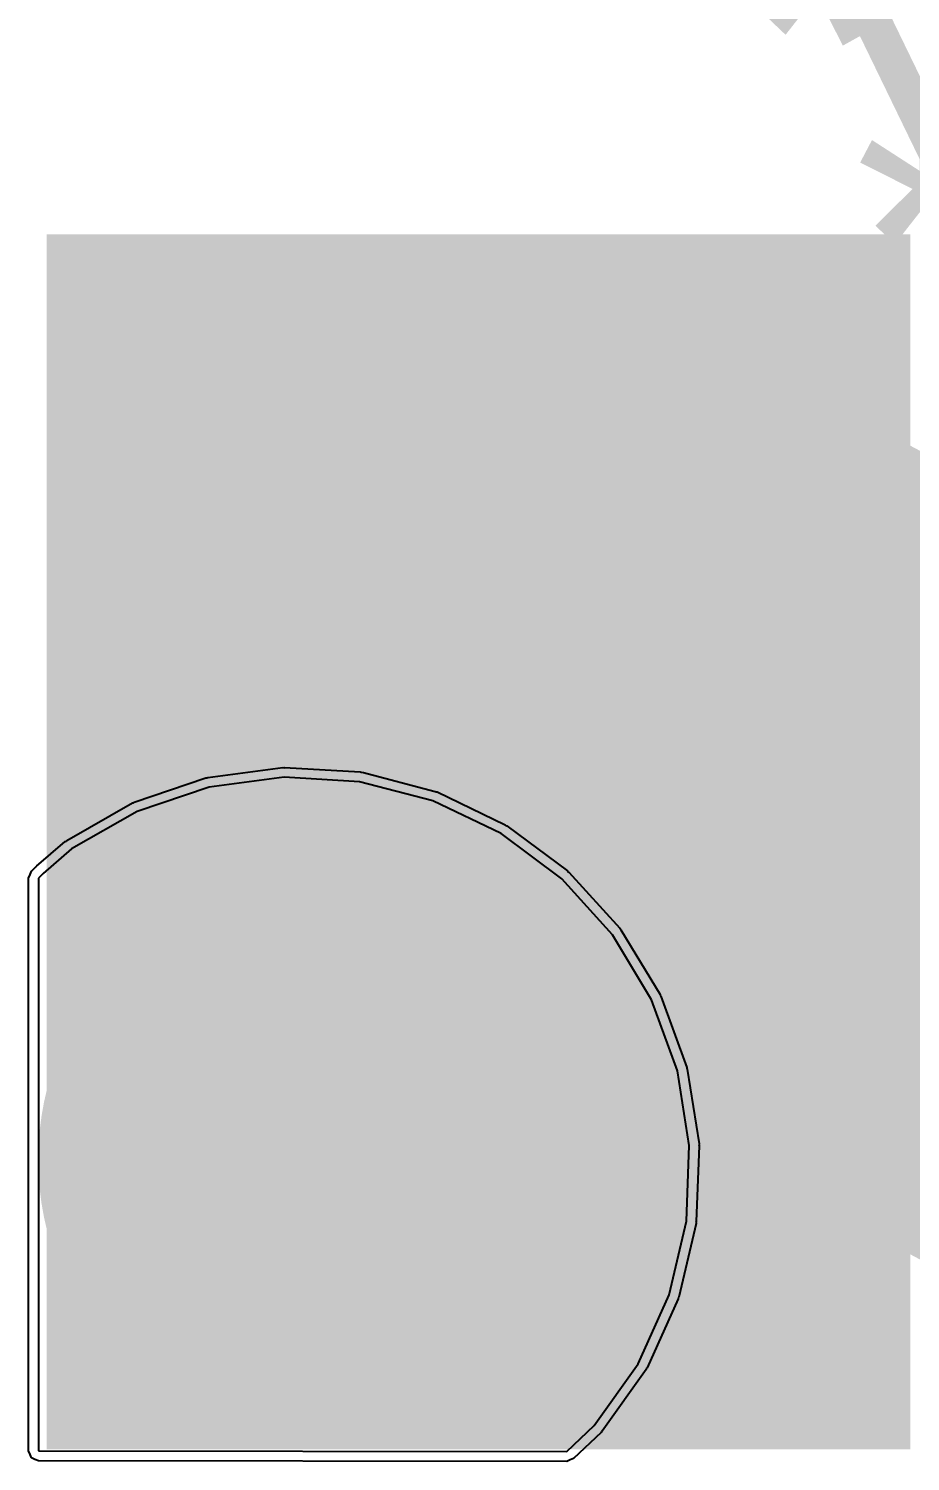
# Model space of a CAD drawing. Header units: millimetres. Extents: x 2.72 to 4.82, y 2.46 to 3.29.
# Drawn here: x 2.7171 to 2.9107, y 2.4614 to 2.7762 of the extents above; entities that cross this region are included whole.
import ezdxf

# ---------------------------------------------------------------- set-up
doc = ezdxf.new("R2010")
doc.units = ezdxf.units.MM
doc.header["$MEASUREMENT"] = 0
for name, color, linetype in [('BottomLayer', 5, 'Continuous'), ('BottomSolder', 6, 'Continuous'), ('PadHoleLayer', 156, 'Continuous'), ('TopLayer', 1, 'Continuous'), ('TopOverlay', 2, 'Continuous'), ('TopSolder', 216, 'Continuous'), ('ViaHoleLayer', 16, 'Continuous')]:
    doc.layers.add(name, color=color, linetype=linetype)

msp = doc.modelspace()

# ---------------------------------------------------------------- hatches: boundary and pattern name
at = {"layer": 'BottomLayer'}
for points in [[(2.85773, 2.86098), (2.86493, 2.86447), (2.9206, 2.74975), (2.9134, 2.74625)], [(2.721, 2.464), (2.91075, 2.464), (2.91075, 2.731), (2.721, 2.731)], [(2.99854, 2.63786), (2.82615, 2.72952), (2.7525, 2.591), (2.92488, 2.49934)]]:
    msp.add_hatch(color=5, dxfattribs=at).paths.add_polyline_path(points)
h = msp.add_hatch(color=5, dxfattribs=at)
edge = h.paths.add_edge_path()
edge.add_arc((2.78223, 2.52765), 0.05906, 0, 360)
h = msp.add_hatch(color=5, dxfattribs=at)
edge = h.paths.add_edge_path()
edge.add_arc((2.78123, 2.57565), 0.01181, 0, 360)
h = msp.add_hatch(color=5, dxfattribs=at)
edge = h.paths.add_edge_path()
edge.add_arc((2.74759, 2.56088), 0.01181, 0, 360)
h = msp.add_hatch(color=5, dxfattribs=at)
edge = h.paths.add_edge_path()
edge.add_arc((2.81547, 2.5623), 0.01181, 0, 360)
h = msp.add_hatch(color=5, dxfattribs=at)
edge = h.paths.add_edge_path()
edge.add_arc((2.83023, 2.52865), 0.01181, 0, 360)
h = msp.add_hatch(color=5, dxfattribs=at)
edge = h.paths.add_edge_path()
edge.add_arc((2.73423, 2.52665), 0.01181, 0, 360)
h = msp.add_hatch(color=5, dxfattribs=at)
edge = h.paths.add_edge_path()
edge.add_arc((2.81688, 2.49441), 0.01181, 0, 360)
h = msp.add_hatch(color=5, dxfattribs=at)
edge = h.paths.add_edge_path()
edge.add_arc((2.749, 2.493), 0.01181, 0, 360)
h = msp.add_hatch(color=5, dxfattribs=at)
edge = h.paths.add_edge_path()
edge.add_arc((2.78323, 2.47965), 0.01181, 0, 360)
at = {"layer": 'BottomSolder'}
h = msp.add_hatch(color=6, dxfattribs=at)
edge = h.paths.add_edge_path()
edge.add_arc((2.78223, 2.52765), 0.06306, 0, 360)
at = {"layer": 'PadHoleLayer'}
h = msp.add_hatch(color=156, dxfattribs=at)
edge = h.paths.add_edge_path()
edge.add_arc((2.78223, 2.52765), 0.03937, 0, 360)
at = {"layer": 'TopLayer'}
h = msp.add_hatch(color=1, dxfattribs=at)
edge = h.paths.add_edge_path()
edge.add_arc((2.78223, 2.52765), 0.05906, 0, 360)
h = msp.add_hatch(color=1, dxfattribs=at)
edge = h.paths.add_edge_path()
edge.add_arc((2.78123, 2.57565), 0.01181, 0, 360)
h = msp.add_hatch(color=1, dxfattribs=at)
edge = h.paths.add_edge_path()
edge.add_arc((2.74759, 2.56088), 0.01181, 0, 360)
h = msp.add_hatch(color=1, dxfattribs=at)
edge = h.paths.add_edge_path()
edge.add_arc((2.81547, 2.5623), 0.01181, 0, 360)
h = msp.add_hatch(color=1, dxfattribs=at)
edge = h.paths.add_edge_path()
edge.add_arc((2.83023, 2.52865), 0.01181, 0, 360)
h = msp.add_hatch(color=1, dxfattribs=at)
edge = h.paths.add_edge_path()
edge.add_arc((2.73423, 2.52665), 0.01181, 0, 360)
h = msp.add_hatch(color=1, dxfattribs=at)
edge = h.paths.add_edge_path()
edge.add_arc((2.81688, 2.49441), 0.01181, 0, 360)
h = msp.add_hatch(color=1, dxfattribs=at)
edge = h.paths.add_edge_path()
edge.add_arc((2.749, 2.493), 0.01181, 0, 360)
h = msp.add_hatch(color=1, dxfattribs=at)
edge = h.paths.add_edge_path()
edge.add_arc((2.78323, 2.47965), 0.01181, 0, 360)
at = {"layer": 'TopSolder'}
h = msp.add_hatch(color=216, dxfattribs=at)
edge = h.paths.add_edge_path()
edge.add_arc((2.78223, 2.52765), 0.06306, 0, 360)
at = {"layer": 'ViaHoleLayer'}
h = msp.add_hatch(color=16, dxfattribs=at)
edge = h.paths.add_edge_path()
edge.add_arc((2.78123, 2.57565), 0.00591, 0, 360)
h = msp.add_hatch(color=16, dxfattribs=at)
edge = h.paths.add_edge_path()
edge.add_arc((2.74759, 2.56088), 0.00591, 0, 360)
h = msp.add_hatch(color=16, dxfattribs=at)
edge = h.paths.add_edge_path()
edge.add_arc((2.81547, 2.5623), 0.00591, 0, 360)
h = msp.add_hatch(color=16, dxfattribs=at)
edge = h.paths.add_edge_path()
edge.add_arc((2.83023, 2.52865), 0.00591, 0, 360)
h = msp.add_hatch(color=16, dxfattribs=at)
edge = h.paths.add_edge_path()
edge.add_arc((2.73423, 2.52665), 0.00591, 0, 360)
h = msp.add_hatch(color=16, dxfattribs=at)
edge = h.paths.add_edge_path()
edge.add_arc((2.81688, 2.49441), 0.00591, 0, 360)
h = msp.add_hatch(color=16, dxfattribs=at)
edge = h.paths.add_edge_path()
edge.add_arc((2.749, 2.493), 0.00591, 0, 360)
h = msp.add_hatch(color=16, dxfattribs=at)
edge = h.paths.add_edge_path()
edge.add_arc((2.78323, 2.47965), 0.00591, 0, 360)

# ---------------------------------------------------------------- linework, layer by layer
at = {"layer": 'BottomLayer'}
for p, q in [((2.77317, 2.6117), (2.75669, 2.60951)), ((2.78976, 2.61068), (2.77317, 2.6117)), ((2.80585, 2.6065), (2.78976, 2.61068)), ((2.75669, 2.60951), (2.74094, 2.60419)), ((2.74094, 2.60419), (2.72651, 2.59594)), ((2.82083, 2.5993), (2.80585, 2.6065)), ((2.83416, 2.58936), (2.82083, 2.5993)), ((2.72651, 2.59594), (2.72022, 2.59051)), ((2.72022, 2.59051), (2.71923, 2.58953)), ((2.71923, 2.58953), (2.71923, 2.46365)), ((2.72022, 2.59051), (2.72022, 2.59051)), ((2.84532, 2.57704), (2.83416, 2.58936)), ((2.85391, 2.56281), (2.84532, 2.57704)), ((2.8596, 2.54719), (2.85391, 2.56281)), ((2.86219, 2.53077), (2.8596, 2.54719)), ((2.86157, 2.51416), (2.86219, 2.53077)), ((2.85777, 2.49797), (2.86157, 2.51416)), ((2.85093, 2.48282), (2.85777, 2.49797)), ((2.84131, 2.46927), (2.85093, 2.48282)), ((2.83529, 2.46354), (2.84131, 2.46927)), ((2.71923, 2.46365), (2.83529, 2.46354))]:
    msp.add_line(p, q, dxfattribs=at)
at = {"layer": 'BottomSolder'}
for p, q in [((2.75641, 2.61165), (2.77288, 2.61384)), ((2.77288, 2.61384), (2.7731, 2.61379)), ((2.7731, 2.61379), (2.7733, 2.61386)), ((2.7733, 2.61386), (2.78989, 2.61284)), ((2.78989, 2.61284), (2.79009, 2.61275)), ((2.74025, 2.60624), (2.756, 2.61156)), ((2.756, 2.61156), (2.75622, 2.61154)), ((2.75622, 2.61154), (2.75641, 2.61165)), ((2.79009, 2.61275), (2.79031, 2.61278)), ((2.79031, 2.61278), (2.80639, 2.60859)), ((2.80639, 2.60859), (2.80657, 2.60846)), ((2.80657, 2.60846), (2.80679, 2.60845)), ((2.80679, 2.60845), (2.82177, 2.60125)), ((2.72543, 2.59782), (2.73987, 2.60607)), ((2.73987, 2.60607), (2.74008, 2.6061)), ((2.74008, 2.6061), (2.74025, 2.60624)), ((2.82177, 2.60125), (2.82192, 2.60109)), ((2.82192, 2.60109), (2.82213, 2.60104)), ((2.82213, 2.60104), (2.83545, 2.59109)), ((2.7188, 2.59215), (2.72509, 2.59758)), ((2.72509, 2.59758), (2.7253, 2.59765)), ((2.7253, 2.59765), (2.72543, 2.59782)), ((2.71739, 2.59029), (2.7177, 2.59106)), ((2.7177, 2.59106), (2.71869, 2.59204)), ((2.71869, 2.59204), (2.71876, 2.59207)), ((2.71876, 2.59207), (2.7188, 2.59215)), ((2.83545, 2.59109), (2.83556, 2.59091)), ((2.83556, 2.59091), (2.83576, 2.59081)), ((2.83576, 2.59081), (2.84692, 2.5785)), ((2.71707, 2.58953), (2.71739, 2.59029)), ((2.71707, 2.46365), (2.71707, 2.58953)), ((2.84692, 2.5785), (2.847, 2.57829)), ((2.847, 2.57829), (2.84717, 2.57816)), ((2.84717, 2.57816), (2.85576, 2.56393)), ((2.85576, 2.56393), (2.85579, 2.56371)), ((2.85579, 2.56371), (2.85594, 2.56355)), ((2.85594, 2.56355), (2.86163, 2.54793)), ((2.86163, 2.54793), (2.86163, 2.54771)), ((2.86163, 2.54771), (2.86174, 2.54753)), ((2.86174, 2.54753), (2.86433, 2.53111)), ((2.86433, 2.53111), (2.86427, 2.53089)), ((2.86435, 2.53069), (2.86373, 2.51408)), ((2.86427, 2.53089), (2.86435, 2.53069)), ((2.86368, 2.51366), (2.85988, 2.49748)), ((2.86373, 2.51408), (2.86364, 2.51388)), ((2.86364, 2.51388), (2.86368, 2.51366)), ((2.85974, 2.49708), (2.85291, 2.48193)), ((2.85975, 2.4973), (2.85974, 2.49708)), ((2.85988, 2.49748), (2.85975, 2.4973)), ((2.8527, 2.48157), (2.84308, 2.46801)), ((2.85275, 2.48178), (2.8527, 2.48157)), ((2.85291, 2.48193), (2.85275, 2.48178)), ((2.84308, 2.46801), (2.84289, 2.4679)), ((2.8428, 2.4677), (2.83678, 2.46197)), ((2.84289, 2.4679), (2.8428, 2.4677)), ((2.71739, 2.46288), (2.71707, 2.46365)), ((2.7177, 2.46212), (2.71739, 2.46288)), ((2.71846, 2.4618), (2.7177, 2.46212)), ((2.7177, 2.46212), (2.7177, 2.46212)), ((2.7177, 2.46212), (2.7177, 2.46212)), ((2.71923, 2.46148), (2.71846, 2.4618)), ((2.83678, 2.46197), (2.83603, 2.46168)), ((2.83529, 2.46137), (2.71923, 2.46148)), ((2.83603, 2.46168), (2.83529, 2.46137))]:
    msp.add_line(p, q, dxfattribs=at)
at = {"layer": 'TopLayer'}
for p, q in [((2.77317, 2.6117), (2.75669, 2.60951)), ((2.78976, 2.61068), (2.77317, 2.6117)), ((2.80585, 2.6065), (2.78976, 2.61068)), ((2.75669, 2.60951), (2.74094, 2.60419)), ((2.74094, 2.60419), (2.72651, 2.59594)), ((2.82083, 2.5993), (2.80585, 2.6065)), ((2.83416, 2.58936), (2.82083, 2.5993)), ((2.72651, 2.59594), (2.72022, 2.59051)), ((2.72022, 2.59051), (2.71923, 2.58953)), ((2.71923, 2.58953), (2.71923, 2.46365)), ((2.72022, 2.59051), (2.72022, 2.59051)), ((2.84532, 2.57704), (2.83416, 2.58936)), ((2.85391, 2.56281), (2.84532, 2.57704)), ((2.8596, 2.54719), (2.85391, 2.56281)), ((2.86219, 2.53077), (2.8596, 2.54719)), ((2.86157, 2.51416), (2.86219, 2.53077)), ((2.85777, 2.49797), (2.86157, 2.51416)), ((2.85093, 2.48282), (2.85777, 2.49797)), ((2.84131, 2.46927), (2.85093, 2.48282)), ((2.83529, 2.46354), (2.84131, 2.46927)), ((2.71923, 2.46365), (2.83529, 2.46354))]:
    msp.add_line(p, q, dxfattribs=at)
at = {"layer": 'TopSolder'}
for p, q in [((2.75641, 2.61165), (2.77288, 2.61384)), ((2.77288, 2.61384), (2.7731, 2.61379)), ((2.7731, 2.61379), (2.7733, 2.61386)), ((2.7733, 2.61386), (2.78989, 2.61284)), ((2.78989, 2.61284), (2.79009, 2.61275)), ((2.74025, 2.60624), (2.756, 2.61156)), ((2.756, 2.61156), (2.75622, 2.61154)), ((2.75622, 2.61154), (2.75641, 2.61165)), ((2.79009, 2.61275), (2.79031, 2.61278)), ((2.79031, 2.61278), (2.80639, 2.60859)), ((2.80639, 2.60859), (2.80657, 2.60846)), ((2.80657, 2.60846), (2.80679, 2.60845)), ((2.80679, 2.60845), (2.82177, 2.60125)), ((2.72543, 2.59782), (2.73987, 2.60607)), ((2.73987, 2.60607), (2.74008, 2.6061)), ((2.74008, 2.6061), (2.74025, 2.60624)), ((2.82177, 2.60125), (2.82192, 2.60109)), ((2.82192, 2.60109), (2.82213, 2.60104)), ((2.82213, 2.60104), (2.83545, 2.59109)), ((2.7188, 2.59215), (2.72509, 2.59758)), ((2.72509, 2.59758), (2.7253, 2.59765)), ((2.7253, 2.59765), (2.72543, 2.59782)), ((2.71739, 2.59029), (2.7177, 2.59106)), ((2.7177, 2.59106), (2.71869, 2.59204)), ((2.71869, 2.59204), (2.71876, 2.59207)), ((2.71876, 2.59207), (2.7188, 2.59215)), ((2.83545, 2.59109), (2.83556, 2.59091)), ((2.83556, 2.59091), (2.83576, 2.59081)), ((2.83576, 2.59081), (2.84692, 2.5785)), ((2.71707, 2.58953), (2.71739, 2.59029)), ((2.71707, 2.46365), (2.71707, 2.58953)), ((2.84692, 2.5785), (2.847, 2.57829)), ((2.847, 2.57829), (2.84717, 2.57816)), ((2.84717, 2.57816), (2.85576, 2.56393)), ((2.85576, 2.56393), (2.85579, 2.56371)), ((2.85579, 2.56371), (2.85594, 2.56355)), ((2.85594, 2.56355), (2.86163, 2.54793)), ((2.86163, 2.54793), (2.86163, 2.54771)), ((2.86163, 2.54771), (2.86174, 2.54753)), ((2.86174, 2.54753), (2.86433, 2.53111)), ((2.86433, 2.53111), (2.86427, 2.53089)), ((2.86435, 2.53069), (2.86373, 2.51408)), ((2.86427, 2.53089), (2.86435, 2.53069)), ((2.86368, 2.51366), (2.85988, 2.49748)), ((2.86373, 2.51408), (2.86364, 2.51388)), ((2.86364, 2.51388), (2.86368, 2.51366)), ((2.85974, 2.49708), (2.85291, 2.48193)), ((2.85975, 2.4973), (2.85974, 2.49708)), ((2.85988, 2.49748), (2.85975, 2.4973)), ((2.8527, 2.48157), (2.84308, 2.46801)), ((2.85275, 2.48178), (2.8527, 2.48157)), ((2.85291, 2.48193), (2.85275, 2.48178)), ((2.84308, 2.46801), (2.84289, 2.4679)), ((2.8428, 2.4677), (2.83678, 2.46197)), ((2.84289, 2.4679), (2.8428, 2.4677)), ((2.71739, 2.46288), (2.71707, 2.46365)), ((2.7177, 2.46212), (2.71739, 2.46288)), ((2.71846, 2.4618), (2.7177, 2.46212)), ((2.7177, 2.46212), (2.7177, 2.46212)), ((2.7177, 2.46212), (2.7177, 2.46212)), ((2.71923, 2.46148), (2.71846, 2.4618)), ((2.83678, 2.46197), (2.83603, 2.46168)), ((2.83529, 2.46137), (2.71923, 2.46148)), ((2.83603, 2.46168), (2.83529, 2.46137))]:
    msp.add_line(p, q, dxfattribs=at)

# ---------------------------------------------------------------- texts
at = {"layer": 'TopOverlay'}
for p in [(2.88289, 2.83382), (2.90689, 2.78782)]:
    msp.add_text('*', height=0.06, rotation=209, dxfattribs=at).set_placement(p)

doc.saveas('drawing.dxf')
